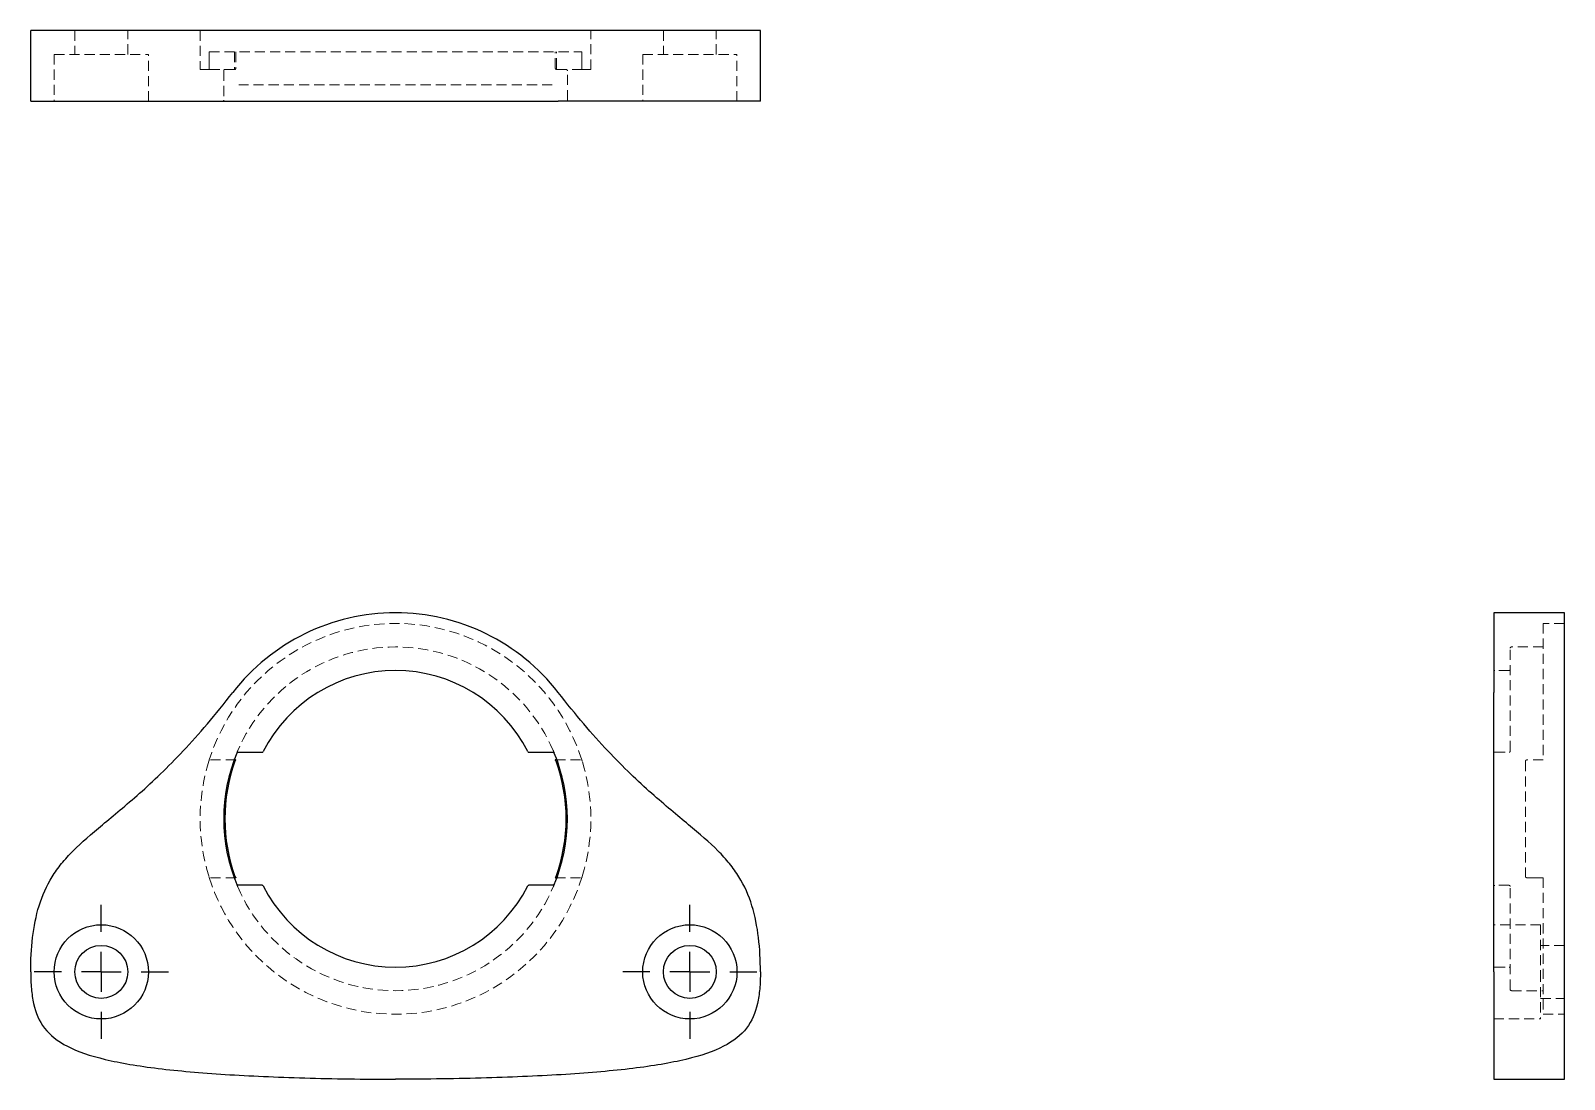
# Model space of a CAD drawing. Header units: millimetres. Extents: x 35 to 227, y 31 to 162.
import ezdxf

# ---------------------------------------------------------------- set-up
doc = ezdxf.new("R2010")
doc.units = ezdxf.units.MM
doc.linetypes.add('HIDDEN', pattern=[1.905, 1.27, -0.635])
doc.layers.add('10', color=7, linetype='Continuous')

# ---------------------------------------------------------------- blocks, each defined once
blk = doc.blocks.new('SW_CENTERMARKSYMBOL_0')
at = {"layer": '10', "color": 0}
for p, q in [((0, 5), (0, 8.41)), ((0, 0), (0, 2.5)), ((-5, 0), (-8.41, 0)), ((0, 0), (-2.5, 0)), ((0, 0), (0, -2.5)), ((0, 0), (2.5, 0)), ((5, 0), (8.41, 0)), ((0, -5), (0, -8.41))]:
    blk.add_line(p, q, dxfattribs=at)
blk = doc.blocks.new('SW_CENTERMARKSYMBOL_1')
at = {"layer": '10', "color": 0}
for p, q in [((0, 5), (0, 8.41)), ((0, 0), (0, 2.5)), ((-5, 0), (-8.41, 0)), ((0, 0), (-2.5, 0)), ((0, 0), (0, -2.5)), ((0, 0), (2.5, 0)), ((5, 0), (8.41, 0)), ((0, -5), (0, -8.41))]:
    blk.add_line(p, q, dxfattribs=at)

msp = doc.modelspace()

# ---------------------------------------------------------------- linework, layer by layer
at = {"color": 7, "linetype": 'Continuous', "lineweight": 25}
for p, q in [((35.1, 153.57), (35.1, 162.43)), ((101.26, 162.43), (60.45, 162.43)), ((126.61, 153.57), (126.61, 162.43)), ((60.45, 153.57), (101.26, 153.57)), ((227.43, 89.44), (218.57, 89.44)), ((218.57, 89.44), (218.57, 79.45)), ((227.43, 79.45), (227.43, 89.44)), ((61.08, 71.95), (64.14, 71.95)), ((97.57, 71.95), (100.63, 71.95)), ((64.14, 55.27), (61.08, 55.27)), ((100.63, 55.27), (97.57, 55.27)), ((218.57, 30.95), (227.43, 30.95))]:
    msp.add_line(p, q, dxfattribs=at)
at = {"color": 7, "linetype": 'HIDDEN', "lineweight": 18}
for p, q in [((40.63, 162.43), (40.63, 159.46)), ((47.27, 159.46), (47.27, 162.43)), ((56.35, 162.43), (56.35, 157.56)), ((105.36, 157.56), (105.36, 162.43)), ((114.44, 162.43), (114.44, 159.46)), ((121.07, 159.46), (121.07, 162.43)), ((57.49, 157.7), (57.49, 159.77)), ((57.49, 159.77), (104.22, 159.77)), ((57.49, 159.77), (57.49, 157.7)), ((60.67, 159.77), (60.67, 157.7)), ((60.82, 159.77), (60.82, 157.7)), ((100.89, 157.7), (100.89, 159.77)), ((101.04, 157.7), (101.04, 159.77)), ((104.22, 159.77), (104.22, 157.7)), ((104.22, 157.7), (104.22, 159.77)), ((38.05, 159.46), (49.86, 159.46)), ((38.05, 159.46), (38.05, 153.57)), ((49.86, 153.57), (49.86, 159.46)), ((111.85, 159.46), (123.66, 159.46)), ((111.85, 159.46), (111.85, 153.57)), ((123.66, 153.57), (123.66, 159.46)), ((56.35, 157.56), (57.44, 157.56)), ((60.71, 157.56), (57.44, 157.56)), ((59.3, 157.41), (59.3, 153.72)), ((101, 157.56), (100.98, 157.56)), ((104.26, 157.56), (101, 157.56)), ((102.4, 153.72), (102.4, 157.41)), ((104.26, 157.56), (105.36, 157.56)), ((100.5, 155.64), (61.21, 155.64)), ((224.77, 88.11), (224.77, 70.99)), ((227.43, 88.11), (224.77, 88.11)), ((220.64, 72.1), (220.64, 85.01)), ((224.77, 85.16), (220.79, 85.16)), ((220.49, 82.21), (218.72, 82.21)), ((218.72, 71.95), (220.49, 71.95)), ((60.82, 70.99), (57.49, 70.99)), ((100.89, 70.99), (104.22, 70.99)), ((222.56, 70.84), (222.56, 56.38)), ((224.77, 70.99), (222.7, 70.99)), ((60.82, 56.23), (57.49, 56.23)), ((100.89, 56.23), (104.22, 56.23)), ((222.7, 56.23), (224.77, 56.23)), ((224.77, 56.23), (222.7, 56.23)), ((224.77, 56.23), (222.7, 56.23)), ((224.77, 56.23), (224.77, 39.11)), ((220.49, 55.27), (218.72, 55.27)), ((220.64, 42.21), (220.64, 55.12)), ((224.46, 50.33), (218.57, 50.33)), ((224.46, 50.33), (224.46, 44.42)), ((227.43, 47.74), (224.46, 47.74)), ((218.72, 45.01), (220.49, 45.01)), ((224.46, 44.42), (224.46, 38.52)), ((220.79, 42.06), (224.77, 42.06)), ((224.46, 41.1), (227.43, 41.1)), ((218.57, 38.52), (224.46, 38.52)), ((224.77, 39.11), (227.43, 39.11))]:
    msp.add_line(p, q, dxfattribs=at)
at = {"color": 7, "linetype": 'Continuous', "lineweight": 25, "flags": 128}
for points in [[(60.78, 71), (60.78, 71), (60.82, 70.99)], [(100.93, 56.22), (100.92, 56.23), (100.89, 56.23)]]:
    msp.add_lwpolyline(points, dxfattribs=at)
at = {"color": 7, "linetype": 'Continuous', "lineweight": 25}
for centre, radius in [((43.95, 44.42), 5.91), ((117.76, 44.42), 5.91), ((43.95, 44.42), 3.32), ((117.76, 44.42), 3.32)]:
    msp.add_circle(centre, radius, dxfattribs=at)
at = {"color": 7, "linetype": 'HIDDEN', "lineweight": 18}
for centre, radius, start, end in [((59.45, 157.41), 0.148, 90, 180), ((102.26, 157.41), 0.148, 0, 90), ((59.16, 153.72), 0.148, 270, 0), ((102.55, 153.72), 0.148, 180, 270), ((80.85, 63.61), 24.5, 17.53, 162.47), ((80.85, 63.61), 21.55, 23.3628, 156.6372), ((220.79, 85.01), 0.148, 90, 180), ((218.72, 82.36), 0.148, 180, 270), ((220.49, 82.36), 0.148, 270, 0), ((218.72, 72.1), 0.148, 180, 270), ((80.85, 63.61), 24.5, 162.8316, 197.1684), ((80.85, 63.61), 24.5, 342.8316, 17.1684), ((80.85, 63.61), 24.5, 197.53, 342.47), ((80.85, 63.61), 21.55, 203.3628, 336.6372), ((218.72, 55.12), 0.148, 90, 180), ((218.72, 44.86), 0.148, 90, 180), ((220.49, 44.86), 0.148, 0, 90), ((220.79, 42.21), 0.148, 180, 270)]:
    msp.add_arc(centre, radius, start, end, dxfattribs=at)
at = {"color": 7, "linetype": 'Continuous', "lineweight": 25}
for centre, radius, start, end in [((80.85, 63.61), 25.83, 37.8196, 142.1804), ((80.85, 63.61), 18.6, 26.9206, 153.0794), ((80.85, 63.61), 21.55, 157.4953, 202.5047), ((60.82, 71.14), 0.148, 159.4072, 226.6632), ((61.08, 71.8), 0.148, 90, 157.4953), ((64.14, 72.1), 0.148, 270, 333.0794), ((97.57, 72.1), 0.148, 206.9206, 270), ((100.63, 71.8), 0.148, 22.5047, 90), ((80.85, 63.61), 21.55, 337.4953, 22.5047), ((100.89, 71.14), 0.148, 270, 20.5928), ((80.85, 63.61), 21.4, 160.2491, 199.7509), ((80.85, 63.61), 21.4, 340.2491, 19.7509), ((60.82, 56.08), 0.148, 90, 200.5928), ((100.89, 56.08), 0.148, 339.4072, 46.6632), ((61.08, 55.42), 0.148, 202.5047, 270), ((64.14, 55.12), 0.148, 26.9206, 90), ((80.85, 63.61), 18.6, 206.9206, 333.0794), ((97.57, 55.12), 0.148, 90, 153.0794), ((100.63, 55.42), 0.148, 270, 337.4953)]:
    msp.add_arc(centre, radius, start, end, dxfattribs=at)
for points, knots in [([(60.45, 162.43), (59.35, 162.43), (58.29, 162.43), (56.22, 162.43), (55.21, 162.43), (52.28, 162.43), (50.45, 162.43), (47.06, 162.43), (45.5, 162.43), (42.71, 162.43), (41.48, 162.43), (39.9, 162.43), (39.41, 162.43), (38.54, 162.43), (38.14, 162.43), (37.09, 162.43), (36.55, 162.43), (35.76, 162.43), (35.5, 162.43), (35.17, 162.43), (35.1, 162.43), (35.1, 162.43)], [0, 0, 0, 0, 0.0625, 0.0625, 0.125, 0.125, 0.25, 0.25, 0.375, 0.375, 0.5, 0.5, 0.5625, 0.5625, 0.625, 0.625, 0.75, 0.75, 0.875, 0.875, 1, 1, 1, 1]), ([(126.61, 162.43), (126.61, 162.43), (126.54, 162.43), (126.2, 162.43), (125.94, 162.43), (125.15, 162.43), (124.62, 162.43), (123.57, 162.43), (123.17, 162.43), (122.29, 162.43), (121.81, 162.43), (120.23, 162.43), (118.99, 162.43), (116.2, 162.43), (114.65, 162.43), (111.26, 162.43), (109.43, 162.43), (106.5, 162.43), (105.49, 162.43), (103.42, 162.43), (102.35, 162.43), (101.26, 162.43)], [0, 0, 0, 0, 0.125, 0.125, 0.25, 0.25, 0.375, 0.375, 0.4375, 0.4375, 0.5, 0.5, 0.625, 0.625, 0.75, 0.75, 0.875, 0.875, 0.9375, 0.9375, 1, 1, 1, 1]), ([(35.1, 153.57), (35.1, 153.57), (35.17, 153.57), (35.5, 153.57), (35.76, 153.57), (36.55, 153.57), (37.09, 153.57), (38.14, 153.57), (38.54, 153.57), (39.41, 153.57), (39.9, 153.57), (41.48, 153.57), (42.71, 153.57), (45.5, 153.57), (47.06, 153.57), (50.45, 153.57), (52.28, 153.57), (55.21, 153.57), (56.22, 153.57), (58.29, 153.57), (59.35, 153.57), (60.45, 153.57)], [0, 0, 0, 0, 0.125, 0.125, 0.25, 0.25, 0.375, 0.375, 0.4375, 0.4375, 0.5, 0.5, 0.625, 0.625, 0.75, 0.75, 0.875, 0.875, 0.9375, 0.9375, 1, 1, 1, 1]), ([(126.61, 153.57), (126.61, 153.57), (126.54, 153.57), (126.2, 153.57), (125.94, 153.57), (125.15, 153.57), (124.62, 153.57), (123.57, 153.57), (123.17, 153.57), (122.29, 153.57), (121.81, 153.57), (120.23, 153.57), (118.99, 153.57), (116.2, 153.57), (114.65, 153.57), (111.26, 153.57), (109.43, 153.57), (106.5, 153.57), (105.49, 153.57), (103.42, 153.57), (102.35, 153.57), (101.26, 153.57)], [0, 0, 0, 0, 0.125, 0.125, 0.25, 0.25, 0.375, 0.375, 0.4375, 0.4375, 0.5, 0.5, 0.625, 0.625, 0.75, 0.75, 0.875, 0.875, 0.9375, 0.9375, 1, 1, 1, 1]), ([(35.1, 44.42), (35.1, 45.88), (35.17, 47.32), (35.5, 50.1), (35.76, 51.44), (36.55, 53.99), (37.09, 55.2), (38.14, 56.9), (38.54, 57.45), (39.41, 58.53), (39.9, 59.07), (41.48, 60.66), (42.71, 61.71), (45.5, 64.04), (47.06, 65.31), (50.45, 68.31), (52.28, 70.05), (55.21, 73.17), (56.22, 74.29), (58.29, 76.73), (59.35, 78.04), (60.45, 79.45)], [0, 0, 0, 0, 0.125, 0.125, 0.25, 0.25, 0.375, 0.375, 0.4375, 0.4375, 0.5, 0.5, 0.625, 0.625, 0.75, 0.75, 0.875, 0.875, 0.9375, 0.9375, 1, 1, 1, 1]), ([(126.61, 44.42), (126.61, 45.88), (126.54, 47.32), (126.2, 50.1), (125.94, 51.44), (125.15, 53.99), (124.62, 55.2), (123.57, 56.9), (123.17, 57.45), (122.29, 58.53), (121.81, 59.07), (120.23, 60.66), (118.99, 61.71), (116.2, 64.04), (114.65, 65.31), (111.26, 68.31), (109.43, 70.05), (106.5, 73.17), (105.49, 74.29), (103.42, 76.73), (102.35, 78.04), (101.26, 79.45)], [0, 0, 0, 0, 0.125, 0.125, 0.25, 0.25, 0.375, 0.375, 0.4375, 0.4375, 0.5, 0.5, 0.625, 0.625, 0.75, 0.75, 0.875, 0.875, 0.9375, 0.9375, 1, 1, 1, 1]), ([(218.57, 44.42), (218.57, 45.88), (218.57, 47.32), (218.57, 50.1), (218.57, 51.44), (218.57, 53.99), (218.57, 55.2), (218.57, 56.9), (218.57, 57.45), (218.57, 58.53), (218.57, 59.07), (218.57, 60.66), (218.57, 61.71), (218.57, 64.04), (218.57, 65.31), (218.57, 68.31), (218.57, 70.05), (218.57, 73.17), (218.57, 74.29), (218.57, 76.73), (218.57, 78.04), (218.57, 79.45)], [0, 0, 0, 0, 0.125, 0.125, 0.25, 0.25, 0.375, 0.375, 0.4375, 0.4375, 0.5, 0.5, 0.625, 0.625, 0.75, 0.75, 0.875, 0.875, 0.9375, 0.9375, 1, 1, 1, 1]), ([(227.43, 44.42), (227.43, 45.88), (227.43, 47.32), (227.43, 50.1), (227.43, 51.44), (227.43, 53.99), (227.43, 55.2), (227.43, 56.9), (227.43, 57.45), (227.43, 58.53), (227.43, 59.07), (227.43, 60.66), (227.43, 61.71), (227.43, 64.04), (227.43, 65.31), (227.43, 68.31), (227.43, 70.05), (227.43, 73.17), (227.43, 74.29), (227.43, 76.73), (227.43, 78.04), (227.43, 79.45)], [0, 0, 0, 0, 0.125, 0.125, 0.25, 0.25, 0.375, 0.375, 0.4375, 0.4375, 0.5, 0.5, 0.625, 0.625, 0.75, 0.75, 0.875, 0.875, 0.9375, 0.9375, 1, 1, 1, 1]), ([(60.79, 70.99), (60.77, 71), (60.74, 71.01), (60.71, 71.04), (60.68, 71.08), (60.67, 71.11), (60.67, 71.12)], [0, 0, 0, 0, 0.23572, 0.488612, 0.747468, 1, 1, 1, 1]), ([(60.71, 70.84), (60.74, 70.88), (60.76, 70.92), (60.81, 70.97), (60.82, 70.99), (60.82, 70.99)], [0, 0, 0, 0, 0.5, 0.5, 1, 1, 1, 1]), ([(101, 70.84), (100.99, 70.85), (100.97, 70.88), (100.95, 70.9), (100.94, 70.93), (100.92, 70.95), (100.9, 70.98), (100.89, 70.99), (100.89, 70.99)], [0, 0, 0, 0, 0.164009, 0.302383, 0.415158, 0.502426, 0.768964, 1, 1, 1, 1]), ([(60.71, 56.38), (60.72, 56.37), (60.73, 56.34), (60.75, 56.32), (60.77, 56.3), (60.79, 56.27), (60.81, 56.24), (60.82, 56.23), (60.82, 56.23)], [0, 0, 0, 0, 0.164009, 0.302383, 0.415158, 0.502426, 0.768964, 1, 1, 1, 1]), ([(101, 56.38), (100.97, 56.34), (100.94, 56.3), (100.9, 56.25), (100.89, 56.23), (100.89, 56.23)], [0, 0, 0, 0, 0.5, 0.5, 1, 1, 1, 1]), ([(100.92, 56.23), (100.94, 56.22), (100.96, 56.21), (101, 56.18), (101.03, 56.14), (101.03, 56.11), (101.04, 56.1)], [0, 0, 0, 0, 0.2357201, 0.4886115, 0.7474684, 1, 1, 1, 1]), ([(35.1, 44.42), (35.1, 43.68), (35.12, 42.97), (35.24, 41.64), (35.34, 41.02), (35.73, 39.26), (36.16, 38.25), (37.52, 36.48), (38.45, 35.73), (40.97, 34.44), (42.55, 33.9), (46.36, 32.99), (48.58, 32.62), (53.62, 32), (56.43, 31.76), (62.57, 31.37), (65.9, 31.22), (73.03, 31.02), (76.83, 30.96), (80.85, 30.95)], [0, 0, 0, 0, 0.0625, 0.0625, 0.125, 0.125, 0.25, 0.25, 0.375, 0.375, 0.5, 0.5, 0.625, 0.625, 0.75, 0.75, 0.875, 0.875, 1, 1, 1, 1]), ([(126.61, 44.42), (126.61, 43.68), (126.58, 42.97), (126.46, 41.64), (126.37, 41.02), (125.97, 39.26), (125.55, 38.25), (124.19, 36.48), (123.25, 35.73), (120.74, 34.44), (119.16, 33.9), (115.35, 32.99), (113.13, 32.62), (108.09, 32), (105.28, 31.76), (99.14, 31.37), (95.81, 31.22), (88.68, 31.02), (84.88, 30.96), (80.85, 30.95)], [0, 0, 0, 0, 0.0625, 0.0625, 0.125, 0.125, 0.25, 0.25, 0.375, 0.375, 0.5, 0.5, 0.625, 0.625, 0.75, 0.75, 0.875, 0.875, 1, 1, 1, 1]), ([(218.57, 44.42), (218.57, 43.68), (218.57, 42.97), (218.57, 41.64), (218.57, 41.02), (218.57, 39.26), (218.57, 38.25), (218.57, 36.48), (218.57, 35.73), (218.57, 34.44), (218.57, 33.9), (218.57, 32.99), (218.57, 32.62), (218.57, 32), (218.57, 31.76), (218.57, 31.37), (218.57, 31.22), (218.57, 31.02), (218.57, 30.96), (218.57, 30.95)], [0, 0, 0, 0, 0.0625, 0.0625, 0.125, 0.125, 0.25, 0.25, 0.375, 0.375, 0.5, 0.5, 0.625, 0.625, 0.75, 0.75, 0.875, 0.875, 1, 1, 1, 1]), ([(227.43, 30.95), (227.43, 30.96), (227.43, 31.02), (227.43, 31.22), (227.43, 31.37), (227.43, 31.76), (227.43, 32), (227.43, 32.62), (227.43, 32.99), (227.43, 33.9), (227.43, 34.44), (227.43, 35.73), (227.43, 36.48), (227.43, 38.25), (227.43, 39.26), (227.43, 41.02), (227.43, 41.64), (227.43, 42.97), (227.43, 43.68), (227.43, 44.42)], [0, 0, 0, 0, 0.125, 0.125, 0.25, 0.25, 0.375, 0.375, 0.5, 0.5, 0.625, 0.625, 0.75, 0.75, 0.875, 0.875, 0.9375, 0.9375, 1, 1, 1, 1])]:
    msp.add_open_spline(points, degree=3, knots=knots, dxfattribs=at)
at = {"color": 7, "linetype": 'HIDDEN', "lineweight": 18}
for points, knots in [([(57.44, 157.56), (57.45, 157.56), (57.45, 157.56), (57.46, 157.57), (57.46, 157.57), (57.47, 157.58), (57.47, 157.59), (57.48, 157.6), (57.48, 157.62), (57.48, 157.63), (57.49, 157.65), (57.49, 157.66), (57.49, 157.68), (57.49, 157.69), (57.49, 157.7), (57.49, 157.7)], [0, 0, 0, 0, 0.0000538041, 0.0000538041, 0.0000538041, 0.0001076777, 0.0001076777, 0.0001076777, 0.0001603633, 0.0001603633, 0.0001603633, 0.0002106388, 0.0002106388, 0.0002106388, 0.000236109, 0.000236109, 0.000236109, 0.000236109]), ([(60.67, 157.7), (60.67, 157.69), (60.67, 157.65), (60.66, 157.61), (60.66, 157.58), (60.66, 157.55), (60.66, 157.55), (60.68, 157.55), (60.68, 157.55)], [0, 0, 0, 0, 0.15955, 0.307282, 0.444048, 0.571225, 0.799556, 1, 1, 1, 1]), ([(60.68, 157.7), (60.68, 157.68), (60.69, 157.65), (60.71, 157.61), (60.73, 157.58), (60.73, 157.57), (60.73, 157.56)], [0, 0, 0, 0, 0.303021, 0.570739, 0.813992, 1, 1, 1, 1]), ([(60.71, 157.56), (60.74, 157.56), (60.76, 157.57), (60.81, 157.63), (60.82, 157.67), (60.82, 157.7)], [0, 0, 0, 0, 0.5, 0.5, 1, 1, 1, 1]), ([(101, 157.56), (100.99, 157.56), (100.97, 157.56), (100.95, 157.57), (100.94, 157.58), (100.92, 157.6), (100.9, 157.64), (100.89, 157.68), (100.89, 157.7)], [0, 0, 0, 0, 0.164009, 0.302383, 0.415158, 0.502426, 0.768964, 1, 1, 1, 1]), ([(100.98, 157.56), (100.99, 157.56), (101.02, 157.56), (101.03, 157.56), (101.04, 157.57), (101.04, 157.58), (101.04, 157.61), (101.04, 157.65), (101.04, 157.69), (101.04, 157.7)], [0, 0, 0, 0, 0.195966, 0.302141, 0.415901, 0.539482, 0.676013, 0.828744, 1, 1, 1, 1]), ([(101.05, 157.55), (101.04, 157.55), (101.03, 157.55), (101.03, 157.58), (101.03, 157.63), (101.03, 157.68), (101.03, 157.7)], [0, 0, 0, 0, 0.2343778, 0.4762265, 0.7275646, 1, 1, 1, 1]), ([(104.22, 157.7), (104.22, 157.69), (104.22, 157.67), (104.22, 157.66), (104.22, 157.64), (104.23, 157.63), (104.23, 157.62), (104.23, 157.6), (104.23, 157.59), (104.24, 157.58), (104.24, 157.57), (104.25, 157.57), (104.25, 157.56), (104.26, 157.56), (104.26, 157.56), (104.26, 157.56)], [0, 0, 0, 0, 0.0000478703, 0.0000478703, 0.0000478703, 0.0000956785, 0.0000956785, 0.0000956785, 0.0001444462, 0.0001444462, 0.0001444462, 0.000195385, 0.000195385, 0.000195385, 0.0002361047, 0.0002361047, 0.0002361047, 0.0002361047]), ([(60.68, 71.18), (60.67, 71.17), (60.66, 71.14), (60.66, 71.1), (60.66, 71.09)], [0, 0, 0, 0, 0.517829, 1, 1, 1, 1]), ([(60.68, 71.19), (60.68, 71.19), (60.68, 71.19), (60.68, 71.19), (60.68, 71.18)], [0, 0, 0, 0, 0.5014794, 1, 1, 1, 1]), ([(220.64, 72.1), (220.64, 72.09), (220.64, 72.07), (220.63, 72.04), (220.61, 72.01), (220.6, 72), (220.58, 71.98), (220.55, 71.96), (220.51, 71.95), (220.49, 71.95)], [0, 0, 0, 0, 0.1670906, 0.3113184, 0.43282, 0.5318384, 0.5452283, 0.7884116, 1, 1, 1, 1]), ([(57.44, 70.84), (57.45, 70.86), (57.45, 70.88), (57.46, 70.89), (57.46, 70.91), (57.47, 70.93), (57.47, 70.94), (57.48, 70.95), (57.48, 70.96), (57.48, 70.97), (57.49, 70.98), (57.49, 70.99), (57.49, 70.99), (57.49, 70.99), (57.49, 70.99), (57.49, 70.99)], [0, 0, 0, 0, 0.0000538041, 0.0000538041, 0.0000538041, 0.0001076777, 0.0001076777, 0.0001076777, 0.0001603633, 0.0001603633, 0.0001603633, 0.0002106388, 0.0002106388, 0.0002106388, 0.000236109, 0.000236109, 0.000236109, 0.000236109]), ([(60.66, 71.14), (60.66, 71.13), (60.65, 71.1), (60.63, 71.04), (60.6, 70.97), (60.58, 70.92), (60.57, 70.89)], [0, 0, 0, 0, 0.245927, 0.494219, 0.745444, 1, 1, 1, 1]), ([(104.22, 70.99), (104.22, 70.99), (104.22, 70.99), (104.22, 70.98), (104.22, 70.98), (104.23, 70.97), (104.23, 70.96), (104.23, 70.95), (104.23, 70.94), (104.24, 70.93), (104.24, 70.91), (104.25, 70.9), (104.25, 70.88), (104.26, 70.87), (104.26, 70.86), (104.26, 70.84)], [0, 0, 0, 0, 0.0000478703, 0.0000478703, 0.0000478703, 0.0000956785, 0.0000956785, 0.0000956785, 0.0001444462, 0.0001444462, 0.0001444462, 0.000195385, 0.000195385, 0.000195385, 0.0002361047, 0.0002361047, 0.0002361047, 0.0002361047]), ([(222.7, 70.99), (222.69, 70.99), (222.67, 70.99), (222.66, 70.98), (222.64, 70.98), (222.63, 70.97), (222.62, 70.96), (222.6, 70.95), (222.59, 70.94), (222.58, 70.93), (222.57, 70.91), (222.57, 70.9), (222.56, 70.88), (222.56, 70.87), (222.56, 70.86), (222.56, 70.84)], [0, 0, 0, 0, 0.0000478703, 0.0000478703, 0.0000478703, 0.0000956785, 0.0000956785, 0.0000956785, 0.0001444462, 0.0001444462, 0.0001444462, 0.000195385, 0.000195385, 0.000195385, 0.0002361047, 0.0002361047, 0.0002361047, 0.0002361047]), ([(57.49, 56.23), (57.49, 56.23), (57.49, 56.23), (57.49, 56.24), (57.48, 56.24), (57.48, 56.25), (57.48, 56.26), (57.48, 56.27), (57.47, 56.28), (57.47, 56.29), (57.46, 56.31), (57.46, 56.32), (57.45, 56.34), (57.45, 56.35), (57.45, 56.36), (57.44, 56.38)], [0, 0, 0, 0, 0.0000478703, 0.0000478703, 0.0000478703, 0.0000956785, 0.0000956785, 0.0000956785, 0.0001444462, 0.0001444462, 0.0001444462, 0.000195385, 0.000195385, 0.000195385, 0.0002361044, 0.0002361044, 0.0002361044, 0.0002361044]), ([(101.03, 56.04), (101.03, 56.05), (101.04, 56.08), (101.05, 56.12), (101.05, 56.14)], [0, 0, 0, 0, 0.517829, 1, 1, 1, 1]), ([(101.03, 56.03), (101.03, 56.03), (101.03, 56.03), (101.03, 56.03), (101.03, 56.04)], [0, 0, 0, 0, 0.501479, 1, 1, 1, 1]), ([(101.04, 56.08), (101.05, 56.09), (101.06, 56.12), (101.08, 56.18), (101.11, 56.25), (101.12, 56.3), (101.13, 56.33)], [0, 0, 0, 0, 0.245927, 0.494219, 0.745444, 1, 1, 1, 1]), ([(104.26, 56.38), (104.26, 56.36), (104.25, 56.34), (104.25, 56.33), (104.24, 56.31), (104.24, 56.3), (104.24, 56.28), (104.23, 56.27), (104.23, 56.26), (104.22, 56.25), (104.22, 56.24), (104.22, 56.24), (104.22, 56.23), (104.22, 56.23), (104.22, 56.23), (104.22, 56.23)], [0, 0, 0, 0, 0.0000538041, 0.0000538041, 0.0000538041, 0.0001076777, 0.0001076777, 0.0001076777, 0.0001603633, 0.0001603633, 0.0001603633, 0.0002106388, 0.0002106388, 0.0002106388, 0.000236109, 0.000236109, 0.000236109, 0.000236109]), ([(222.56, 56.38), (222.56, 56.36), (222.56, 56.34), (222.57, 56.33), (222.57, 56.31), (222.58, 56.3), (222.59, 56.28), (222.6, 56.27), (222.62, 56.26), (222.63, 56.25), (222.65, 56.24), (222.66, 56.24), (222.68, 56.23), (222.69, 56.23), (222.7, 56.23), (222.7, 56.23)], [0, 0, 0, 0, 0.0000538041, 0.0000538041, 0.0000538041, 0.0001076777, 0.0001076777, 0.0001076777, 0.0001603633, 0.0001603633, 0.0001603633, 0.0002106388, 0.0002106388, 0.0002106388, 0.000236109, 0.000236109, 0.000236109, 0.000236109]), ([(222.57, 56.32), (222.57, 56.32), (222.57, 56.3), (222.59, 56.28), (222.62, 56.26), (222.64, 56.25), (222.65, 56.24)], [0, 0, 0, 0, 0.070279, 0.466933, 0.744132, 1, 1, 1, 1]), ([(220.49, 55.27), (220.5, 55.27), (220.52, 55.27), (220.55, 55.26), (220.57, 55.25), (220.6, 55.22), (220.63, 55.18), (220.64, 55.14), (220.64, 55.12)], [0, 0, 0, 0, 0.10365, 0.212988, 0.330256, 0.457278, 0.681976, 1, 1, 1, 1])]:
    msp.add_open_spline(points, degree=3, knots=knots, dxfattribs=at)
for points in [[(60.94, 71.86), (60.94, 71.86), (60.97, 71.93), (61.04, 72.08), (61.07, 72.16)], [(100.64, 72.16), (100.67, 72.08), (100.73, 71.93), (100.76, 71.86), (100.76, 71.86)], [(61.07, 55.06), (61.04, 55.14), (60.97, 55.29), (60.94, 55.36), (60.94, 55.36)], [(100.76, 55.36), (100.76, 55.36), (100.73, 55.29), (100.67, 55.14), (100.64, 55.06)]]:
    msp.add_open_spline(points, degree=3, dxfattribs=at)

# ---------------------------------------------------------------- block references
at = {"layer": '10'}
for name, p in [('SW_CENTERMARKSYMBOL_1', (43.95, 44.42)), ('SW_CENTERMARKSYMBOL_0', (117.76, 44.42))]:
    msp.add_blockref(name, p, dxfattribs=at)

doc.saveas('drawing.dxf')
